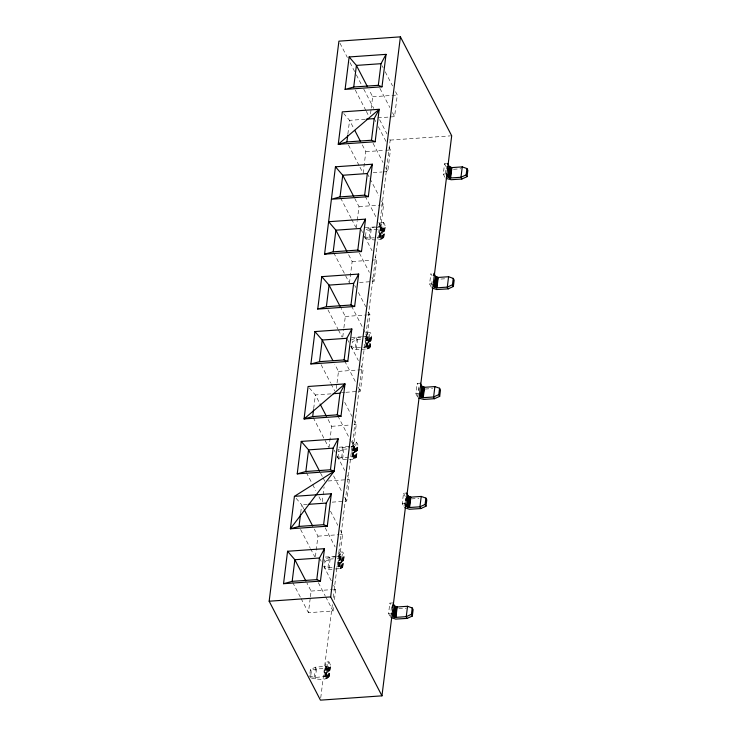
<?xml version="1.0" encoding="UTF-8"?>
<svg xmlns="http://www.w3.org/2000/svg" width="737" height="737" viewBox="0 0 737 737"><rect width="100%" height="100%" fill="white"/><g stroke="black" fill="none" stroke-linecap="round" stroke-linejoin="round"><path stroke-width="0.55" stroke-dasharray="3.69 2.76" d="M328.877 661.835C336.229 672.918 314.358 665.723 311.309 671.269L310.526 677.616C313.695 679.348 334.884 682.011 327.587 672.208L328.877 661.835L325.8 662.047L324.51 672.43L326.076 675.507L325.561 676.483L314.294 677.552L309.623 675.875L310.406 669.528L315.583 667.169L326.583 666.239L327.366 665.124L325.8 662.047M336.238 567.103L339.729 566.09L338.191 562.58L339.481 552.197L342.558 551.985C347.311 556.435 341.627 559.217 337.638 558.517M356.238 442.136L354.939 452.518C362.245 462.311 341.047 459.648 337.878 457.926L336.975 456.185L341.646 457.852L353.143 456.627L353.428 455.807L351.871 452.73L353.161 442.357L356.238 442.136C360.983 446.594 355.308 449.367 351.309 448.676M350.655 346.335L355.326 348.002L366.593 346.943L367.109 345.957L365.543 342.88L366.842 332.507L369.919 332.286C374.663 336.745 368.988 339.517 364.99 338.827M383.59 222.436C390.942 233.528 369.071 226.323 366.031 231.879L365.239 238.226C368.408 239.958 389.597 242.62 382.3 232.818L383.59 222.436L380.513 222.657L379.223 233.03L380.661 236.743L375.207 237.71M300.714 512.768L301.7 504.799L294.422 496.342M313.676 408.611L315.381 394.949L308.094 386.492M347.873 133.987L349.578 120.334L343.755 113.562M333.446 607.564L333.023 610.973L308.425 612.705L310.268 597.91M310.406 596.767L311.115 591.074L306.924 582.985M315.399 556.638L317.951 536.158L314.284 529.074M322.244 501.713L322.953 496.029M323.092 494.886L324.087 486.917M328.942 447.93L331.632 426.308L327.44 418.211M336.348 388.454L336.91 383.903M337.058 382.761L338.476 371.384L334.801 364.299M342.76 336.938L343.755 328.978M343.893 327.836L345.312 316.459L341.12 308.37M349.458 283.155L352.148 261.534L348.481 254.449M356.293 228.23L357.15 221.404M357.288 220.262L358.993 206.609L354.792 198.52M363.138 173.306L365.828 151.684L361.637 143.595M370.545 113.83L371.107 109.279M371.255 108.146L372.664 96.759L368.997 89.684M336.496 556.803L329.264 557.319L324.087 559.687L324.989 561.428L324.197 567.766L328.868 569.443L334.211 569.056M337.878 457.926L338.67 451.578L337.767 449.837L342.935 447.47L350.176 446.954M320.733 697.865L332.525 603.198M333.235 597.495L390.186 140.094L389.127 138.059M324.63 676.806L325.92 666.423M338.311 566.956L339.6 556.582L341.065 555.495L339.481 552.197M351.982 457.106L353.281 446.733L354.746 445.645L353.161 442.357M365.663 347.265L366.962 336.883L368.426 335.796L366.842 332.507M379.343 237.415L380.633 227.033L382.098 225.955L380.513 222.657M334.441 599.596L335.722 589.351L333.621 585.307M337.629 556.214L339.868 556.057L342.558 534.426L340.457 530.382M332.166 502.146L346.703 501.132L349.393 479.501L347.302 475.457M351.309 446.364L353.539 446.207L356.238 424.576L354.138 420.532M345.846 392.296L360.384 391.283L363.074 369.661L360.973 365.607M362.751 336.671L367.219 336.358L369.919 314.736L367.818 310.692M359.527 282.455L374.064 281.433L376.754 259.811L375.179 256.771M365.248 227.604L380.9 226.508L383.59 204.886L381.499 200.842M383.268 171.896L387.736 171.583L390.435 149.961L388.86 146.93M377.805 117.837L394.581 116.658L397.271 95.036L395.17 90.992M324.98 676.732L326.27 666.349M338.661 566.882L339.95 556.499M352.332 457.032L353.631 446.65M366.013 347.182L367.302 336.809M379.693 237.332L380.983 226.959M325.293 676.621L326.583 666.239M338.974 566.771L340.264 556.389M352.645 456.922L353.944 446.548M366.326 347.072L367.616 336.698M380.006 237.231L381.296 226.849M325.561 676.483L326.85 666.101M339.241 566.633L340.531 556.26M352.922 456.783L354.211 446.41M366.593 346.943L367.892 336.56M380.274 237.093L381.573 226.71M325.782 676.317L327.071 665.944M339.462 566.477L340.752 556.094M353.143 456.627L354.433 446.244M366.814 346.777L368.113 336.394M380.495 236.927L381.784 226.545M325.947 676.133L327.366 665.124M339.628 566.292L341.047 555.274M353.299 456.443L354.727 445.424M366.98 346.593L368.399 335.584M380.661 236.743L382.079 225.734M325.865 678.519L327.154 668.137M335.271 568.973L339.545 568.669L340.835 558.287M353.226 458.819L354.515 448.437M360.725 339.131L357.519 339.37L352.35 341.728L351.558 348.076L356.229 349.743L366.897 348.97L368.196 338.587M380.578 239.12L381.867 228.746M326.537 678.39L327.827 668.008M339.545 568.669L340.208 568.54L341.507 558.158M353.889 458.69L355.179 448.308M366.897 348.97L367.57 348.841L368.859 338.458M381.25 238.991L382.54 228.608M340.208 568.54C343.543 568.199 343.672 564.33 341.268 562.368L342.558 551.985M367.57 348.841C370.904 348.5 371.033 344.63 368.62 342.668L369.919 332.286M327.154 678.206L328.444 667.823M340.826 568.356L342.125 557.973M354.506 458.506L355.805 448.133M368.187 348.656L369.477 338.283M381.867 238.816L383.157 228.433M327.707 677.976L328.997 667.602M341.388 568.135L342.677 557.752M355.059 458.285L356.358 447.903M368.74 348.435L370.038 338.053M382.42 238.585L383.71 228.203M328.186 677.708L329.485 667.326M341.867 567.858L343.166 557.485M355.547 458.009L356.837 447.635M369.228 348.168L370.518 337.786M382.908 238.318L384.198 227.936M328.591 677.404L329.89 667.022M342.272 567.554L343.562 557.172M355.953 457.705L357.242 447.322M369.633 347.855L370.923 337.472M383.304 238.005L384.603 227.622M328.914 677.054L330.526 665.106M342.594 567.214L344.207 555.256M356.266 457.364L357.878 445.406M369.946 347.514L371.559 335.556M383.627 237.664L385.239 225.706M329.135 676.686L330.591 665.511M342.816 566.845L344.271 555.67M356.496 456.995L357.952 445.821M370.177 347.145L371.623 335.971M383.848 237.296L385.304 226.121M389.855 615.939L388.556 613.497L389.845 603.115L392.922 602.903M404.484 502.754L403.968 506.909L402.227 503.647L403.526 493.265L406.603 493.053M417.216 396.248L415.908 393.798L417.197 383.415L420.274 383.203M431.329 287.209L429.588 283.948L430.878 273.574L432.969 277.223M445.01 177.368L443.269 174.098L444.558 163.725L446.613 163.577M390.288 616.758L390.555 614.686M391.071 610.531L391.587 606.376L389.845 603.115M417.649 397.059L418.938 386.685L417.197 383.415M431.587 285.136L432.103 280.981M445.526 173.213L445.913 170.1M418.902 390.186L419.16 388.113M366.16 229.668L370.296 227.779L374.433 227.475M351.448 339.987L356.616 337.629L360.752 337.325M338.67 451.578L343.838 449.211L347.044 448.98M324.989 561.428L330.167 559.061L333.364 558.83M375.465 227.401L380.633 227.033M374.175 237.784L369.007 238.152L365.266 236.817M364.889 337.03L366.962 336.883M351.208 446.88L353.281 446.733M337.537 556.73L339.6 556.582M332.101 567.407L327.965 567.702L324.234 566.366M372.664 96.759L397.271 95.036M365.23 119.237L349.578 120.334L353.769 128.422M390.186 140.094L450.556 135.866M365.828 151.684L384.843 150.348M385.958 150.274L390.435 149.961M373.198 172.605L382.144 171.979M443.269 174.098L446.346 173.886M358.993 206.609L380.237 205.116M381.361 205.043L383.59 204.886M379.223 233.03L382.3 232.818M352.148 261.534L371.162 260.198M372.277 260.124L376.754 259.811M429.588 283.948L431.642 283.809M345.312 316.459L366.556 314.966M367.68 314.892L369.919 314.736M351.567 337.454L361.627 336.745M365.543 342.88L368.62 342.668M338.476 371.384L363.074 369.661M341.369 392.609L344.723 392.379M331.042 393.853L315.381 394.949L319.572 403.047M415.908 393.798L417.962 393.65M331.632 426.308L349.522 425.056M354 424.742L356.238 424.576M339.002 447.221L350.186 446.438M351.871 452.73L354.939 452.518M328.149 480.994L349.393 479.501M307.292 504.412L301.7 504.799L303.801 508.843M402.227 503.647L405.304 503.435M317.951 536.158L339.204 534.666M340.319 534.583L342.558 534.426M325.33 557.071L336.505 556.288M338.191 562.58L341.268 562.368M311.115 591.074L332.359 589.591M333.483 589.508L335.722 589.351M388.556 613.497L390.601 613.35M324.51 672.43L327.587 672.208M453.531 169.28L461.021 168.773M440.929 279.056L446.272 278.697M425.111 389.044L432.601 388.537M411.43 498.894L418.92 498.387M398.818 608.67L406.308 608.163M444.558 163.725L446.3 166.986M403.526 493.265L405.267 496.526M382.07 65.704L383.12 67.73M385.211 71.775L392.554 85.934M379.896 88.339L389.864 107.556M392.48 112.614L394.581 116.658M339.96 43.197L347.367 57.477M350.011 62.581L355.824 73.801M356.349 74.815L361.637 85.022M363.756 89.094L373.797 108.477M379.61 119.698L387.017 133.977M374.184 118.611L375.75 121.642M378.376 126.7L386.234 141.873M355.298 90.061L365.782 110.292M366.307 111.305L368.924 116.363M373.06 143.264L383.019 162.481M385.644 167.539L387.736 171.583M367.339 173.536L369.44 177.58M369.965 178.584L378.873 195.784M348.454 144.986L359.463 166.23M359.988 167.244L362.613 172.292M365.174 196.171L376.708 218.419M378.8 222.463L380.9 226.508M361.029 229.465L362.595 232.505M364.695 236.549L372.038 250.709M364.336 236.485L365.239 238.226M340.568 197.894L351.052 218.115M351.577 219.129L355.778 227.217M359.38 253.113L369.338 272.331M371.964 277.388L374.064 281.433M354.709 285.403L355.759 287.43M358.385 292.478L365.718 306.638M333.732 252.819L348.933 282.142M351.494 306.012L363.028 328.269M363.553 329.273L367.219 336.358M347.348 339.315L348.923 342.346M351.015 346.399L358.357 360.559M327.937 309.761L337.896 328.978M338.421 329.992L342.097 337.067M344.658 360.937L355.667 382.181M358.283 387.238L360.384 391.283M344.704 402.328L352.037 416.488M321.102 364.686L330.535 382.89M331.06 383.903L334.727 390.978M337.813 415.861L349.347 438.11M349.872 439.123L353.539 446.207M334.193 450.178L335.243 452.196M337.334 456.24L344.676 470.399M313.216 417.584L328.416 446.917M333.594 475.844L341.986 492.03M344.603 497.088L346.703 501.132M320.595 473.136L322.695 477.18M323.221 478.193L324.796 481.233M330.498 511.165L337.841 525.324M306.371 472.509L312.138 483.638M312.663 484.651L315.814 490.713M318.955 496.784L321.581 501.842M325.183 527.738L335.142 546.955M338.292 553.017L339.868 556.057M319.462 558.001L321.562 562.045M323.663 566.09L331.521 581.263M300.585 529.461L310.019 547.665M310.544 548.678L314.736 556.767M318.347 582.663L325.164 595.809M325.69 596.823L333.023 610.973M292.69 582.359L300.558 597.532M301.083 598.545L308.425 612.705M310.406 669.528L311.309 671.269M309.623 675.875L310.526 677.616M315.583 667.169L314.294 677.552L315.196 679.293L316.486 668.91L315.583 667.169M329.264 557.319L327.965 567.702L328.868 569.443L330.167 559.061L329.264 557.319M342.935 447.47L341.646 457.852L342.548 459.593L343.838 449.211L342.935 447.47M356.616 337.629L355.326 348.002L356.229 349.743L357.519 339.37L356.616 337.629M370.296 227.779L369.007 238.152L369.91 239.893L371.199 229.52L370.296 227.779"/><path stroke-width="1.11" d="M269.162 601.217L338.909 41.161L400.412 36.85L451.698 135.783L381.959 695.839L320.448 700.15L269.162 601.217L330.673 596.906L381.959 695.839M283.542 583.704L287.577 551.267L324.483 548.678L320.448 581.115L283.542 583.704L292.174 581.346L316.772 579.623L320.448 581.115M294.422 496.342L290.378 528.779L327.283 526.19L331.328 493.753L294.422 496.342L334.128 471.265L338.163 438.828L301.258 441.417L297.223 473.854L334.128 471.265L290.378 528.779L299.01 526.421L323.617 524.698L327.283 526.19M310.894 364.004L314.939 331.567L351.844 328.988L347.8 361.416L310.894 364.004L319.526 361.655L344.133 359.932L347.8 361.416M317.739 309.079L321.774 276.642L358.679 274.063L354.644 306.491L317.739 309.079L326.371 306.73L350.969 305.007L354.644 306.491M346.906 251.418L335.897 230.184L328.619 221.717L365.524 219.138L361.48 251.575L324.575 254.154L335.455 166.802L372.36 164.213L368.325 196.65L331.42 199.23L340.043 196.88L364.649 195.158L368.325 196.65M345.091 89.389L349.135 56.952L386.041 54.363L381.996 86.8L345.091 89.389L353.723 87.03L378.33 85.308L381.996 86.8M292.174 581.346L294.864 559.724L287.577 551.267M299.01 526.421L300.567 513.91M297.223 473.854L305.846 471.505L308.545 449.874L301.258 441.417M340.964 416.341L337.288 414.848L339.987 393.226L344.999 383.903L304.059 418.929L340.964 416.341L344.999 383.903L308.094 386.492L304.059 418.929L312.691 416.58L313.538 409.744M319.526 361.655L322.216 340.024L314.939 331.567M326.371 306.73L329.061 285.108L321.774 276.642M324.575 254.154L333.207 251.805L335.897 230.184L360.504 228.452L365.524 219.138M340.043 196.88L342.742 175.259L335.455 166.802M375.161 141.725L371.485 140.233L374.184 118.611L379.196 109.288L338.255 144.305L375.161 141.725L379.196 109.288L342.29 111.877L338.255 144.305L346.887 141.955L347.735 135.129M353.723 87.03L356.413 65.409L349.135 56.952M316.772 579.623L319.462 558.001L324.483 548.678M323.617 524.698L326.307 503.076L331.328 493.753M334.128 471.265L330.452 469.773L333.142 448.151L338.163 438.828M344.133 359.932L346.823 338.301L351.844 328.988M350.969 305.007L353.659 283.377L358.679 274.063M361.48 251.575L357.813 250.083L360.504 228.452M364.649 195.158L367.339 173.536L372.36 164.213M378.33 85.308L381.02 63.686L386.041 54.363M330.673 596.906L400.412 36.85M392.406 607.048L392.664 604.976M405.691 500.322L405.949 498.24M433.697 275.435L433.955 273.353M446.99 168.699L447.248 166.617M394.544 605.971L397.188 606.984L407.552 606.284L412.213 607.951L411.43 614.299L406.253 616.657L395.898 617.366L393.705 616.749L393.254 616.353L394.544 605.971L393.328 603.667M408.224 496.121L410.868 497.143L421.223 496.434L425.894 498.101L425.102 504.449L419.933 506.807L409.579 507.517L407.386 506.899L406.925 506.503L408.224 496.121L406.603 493.053M421.905 386.28L424.549 387.293L434.904 386.584L439.574 388.252L438.782 394.599L433.614 396.967L423.25 397.667L421.057 397.05L420.606 396.653L421.905 386.28L420.274 383.203M435.576 276.43L438.229 277.444L448.584 276.734L453.255 278.402L452.463 284.749L447.295 287.117L436.93 287.826L434.738 287.209L434.286 286.804L435.576 276.43L434.36 274.127M449.257 166.58L451.901 167.594L462.265 166.884L466.936 168.561L466.143 174.899L460.966 177.267L450.611 177.976L448.418 177.359L447.967 176.963L449.257 166.58L447.635 163.503M393.447 616.556L394.746 606.183M407.128 506.706L408.427 496.333M420.809 396.865L422.098 386.483M434.489 287.015L435.779 276.633M448.17 177.166L449.459 166.783M393.705 616.749L394.995 606.367M407.386 506.899L408.676 496.526M421.057 397.05L422.356 386.676M434.738 287.209L436.037 276.826M448.418 177.359L449.708 166.977M394 616.924L395.299 606.542M407.681 507.074L408.971 496.692M421.361 397.225L422.651 386.842M435.042 287.375L436.332 277.001M448.713 177.525L450.012 167.152M394.341 617.072L395.631 606.689M408.022 507.222L409.311 496.839M421.693 397.372L422.992 386.999M435.374 287.522L436.663 277.149M449.054 177.681L450.344 167.299M394.71 617.191L395.999 606.809M408.381 507.342L409.68 496.968M422.061 397.492L423.36 387.118M435.742 287.651L437.032 277.269M449.423 177.801L450.712 167.419M395.096 617.284L396.386 606.901M408.777 507.434L410.067 497.06M422.448 397.584L423.747 387.211M436.129 287.734L437.419 277.361M449.81 177.893L451.099 167.511M395.493 617.339L396.792 606.966M409.173 507.498L410.463 497.116M422.854 397.648L424.143 387.266M436.534 287.798L437.824 277.416M450.206 177.949L451.505 167.566M395.898 617.366L397.188 606.984M409.579 507.517L410.868 497.143M423.25 397.667L424.549 387.293M436.93 287.826L438.229 277.444M450.611 177.976L451.901 167.594M407.552 606.284L406.253 616.657L407.156 618.398L412.333 616.04L413.116 609.692L412.213 607.951M421.223 496.434L419.933 506.807L420.836 508.548L426.004 506.19L426.797 499.843L425.894 498.101M434.904 386.584L433.614 396.967L434.517 398.708L439.685 396.34L440.477 389.993L439.574 388.252M448.584 276.734L447.295 287.117L448.197 288.858L453.366 286.49L454.158 280.152L453.255 278.402M462.265 166.884L460.966 177.267L461.869 179.008L467.046 176.65L467.838 170.302L466.936 168.561M381.02 63.686L356.413 65.409L367.422 86.644M366.353 119.154L374.184 118.611M346.887 141.955L371.485 140.233M367.339 173.536L342.742 175.259L353.751 196.493M333.207 251.805L357.813 250.083M353.659 283.377L329.061 285.108L340.07 306.343M346.823 338.301L322.216 340.024L332.709 360.255M333.271 393.696L339.987 393.226M312.691 416.58L337.288 414.848M333.142 448.151L308.545 449.874L319.554 471.118M305.846 471.505L330.452 469.773M308.416 504.329L326.307 503.076M319.462 558.001L294.864 559.724L305.873 580.968M461.869 179.008L451.173 179.727L446.3 178.474M448.197 288.858L436.737 289.549L432.112 287.974M434.517 398.708L423.812 399.426L418.948 398.173M420.836 508.548L409.385 509.249L404.751 507.673M407.156 618.398L395.705 619.089L391.08 617.523M446.346 173.886L447.967 176.963M433.07 284.5L434.286 286.804M418.985 393.586L420.606 396.653M405.709 504.2L406.925 506.503M391.623 613.276L393.254 616.353M466.143 174.899L467.046 176.65M452.463 284.749L453.366 286.49M354.819 130.449L360.586 141.568M438.782 394.599L439.685 396.34M425.102 504.449L426.004 506.19M320.098 404.051L326.39 416.193M411.43 614.299L412.333 616.04M304.326 509.857L312.709 526.043"/></g></svg>
